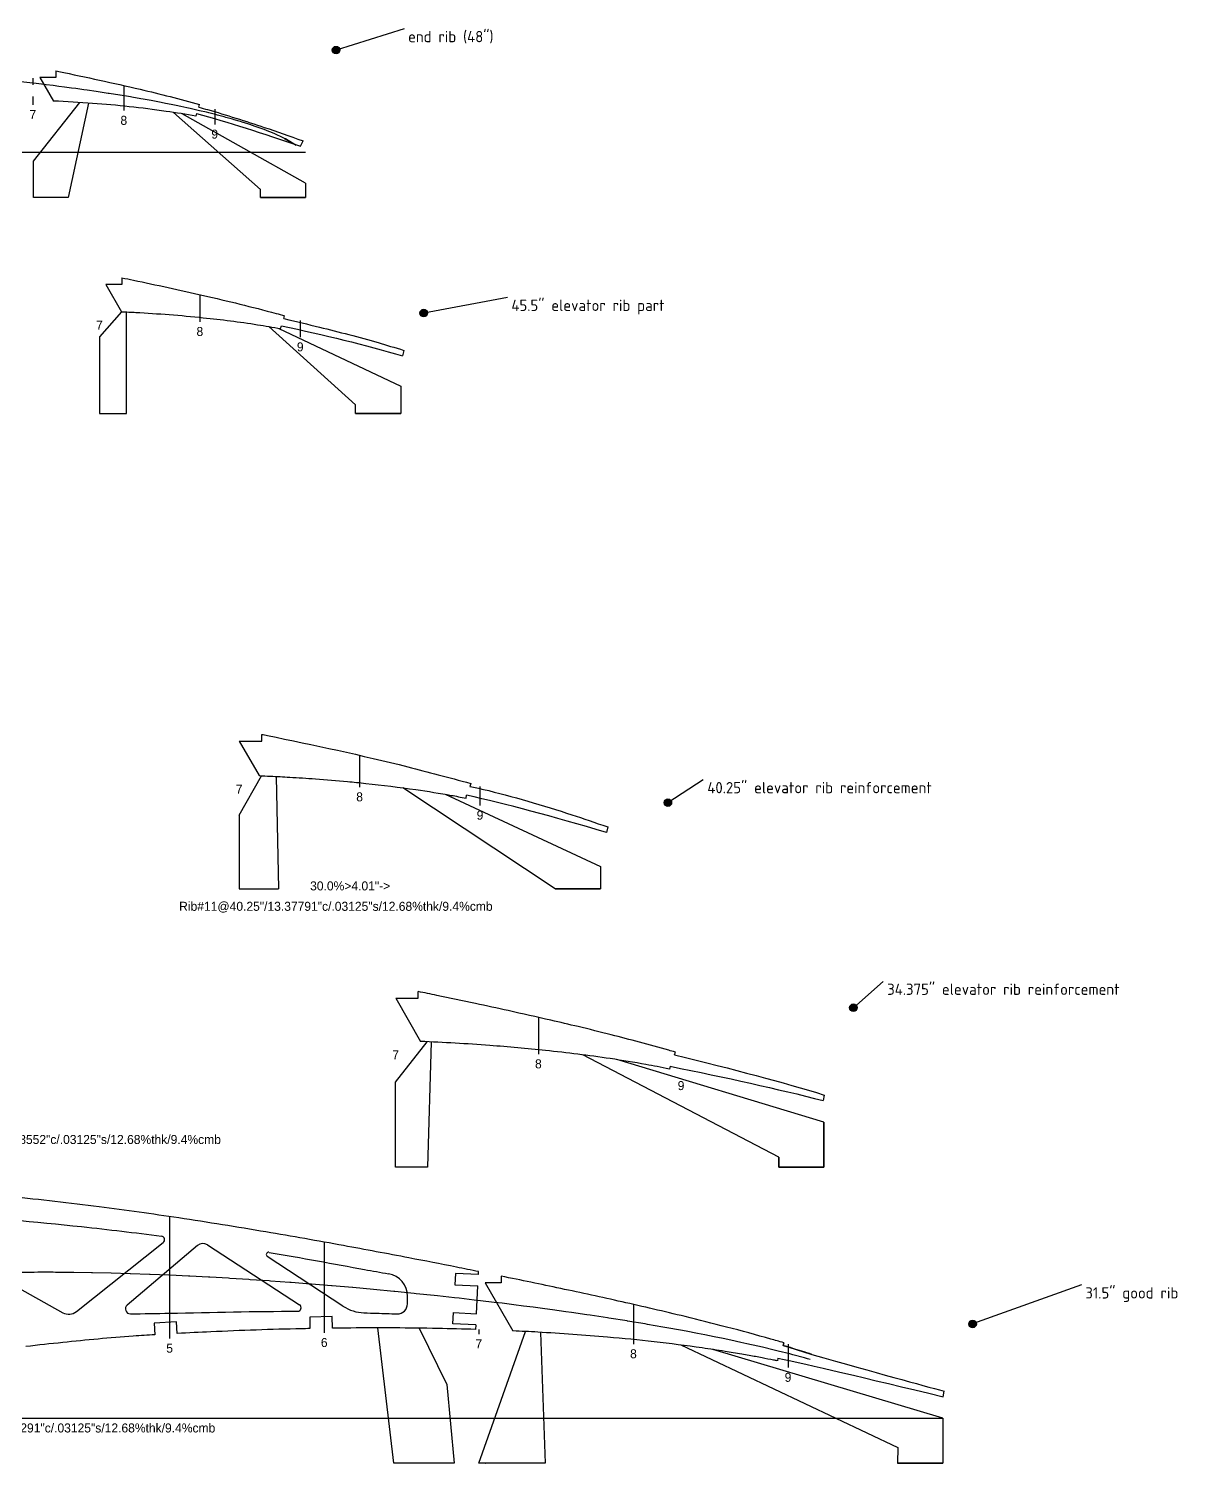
# Model space of a CAD drawing. Header units: inches. Extents: x -0.1 to 19.8, y 29.8 to 45.8.
# Drawn here: x 7.04 to 19.77, y 29.76 to 45.66 of the extents above; entities that cross this region are included whole.
import ezdxf
from ezdxf.lldxf.tags import DXFTag

# ---------------------------------------------------------------- set-up
doc = ezdxf.new("R2010")
doc.units = ezdxf.units.IN
doc.header["$MEASUREMENT"] = 0
for name, color, linetype in [('1', 7, 'Continuous'), ('CUTOUTS', 7, 'Continuous'), ('Default', 7, 'Continuous'), ('TEXT', 7, 'Continuous')]:
    doc.layers.add(name, color=color, linetype=linetype)
tags = doc.linetypes.add('DOT2', pattern=[0.125, 0, -0.125]).pattern_tags.tags
tags[6:7] = [DXFTag(74, 4), DXFTag(75, 0), DXFTag(340, '0'), DXFTag(46, 0.0), DXFTag(50, 0.0), DXFTag(44, 0.0), DXFTag(45, 0.0)]
tags[4:5] = [DXFTag(74, 4), DXFTag(75, 0), DXFTag(340, '0'), DXFTag(46, 0.0), DXFTag(50, 0.0), DXFTag(44, 0.0), DXFTag(45, 0.0)]

# ---------------------------------------------------------------- blocks, each defined once
blk = doc.blocks.new('SEANNOT_GROUP')
at = {"layer": 'Default', "linetype": 'Continuous'}
h = blk.add_hatch(color=7, dxfattribs=at)
edge = h.paths.add_edge_path()
edge.add_ellipse((0.042, 0.042), major_axis=(0.0417, 0), ratio=1, start_angle=0, end_angle=360)
at = {"layer": 'Default', "color": 7, "linetype": 'Continuous'}
blk.add_line((0.797, 0.279), (0.042, 0.042), dxfattribs=at)
blk.add_circle((0.042, 0.042), 0.0417, dxfattribs=at)
blk.add_circle((0.042, 0.042), 0.0417, dxfattribs=at)
blk.add_circle((0.042, 0.042), 0.0417, dxfattribs=at)
at = {"layer": 'Default', "insert": (0.841, 0.254), "char_height": 0.125, "width": 0.90698, "attachment_point": 1}
blk.add_mtext('{\\fSolid Edge ANSI|b0||i0||c0|p34;\\C7;\\W1.;end rib (48")}', dxfattribs=at)
blk = doc.blocks.new('SEANNOT_GROUP1')
at = {"layer": 'Default', "linetype": 'Continuous'}
h = blk.add_hatch(color=7, dxfattribs=at)
edge = h.paths.add_edge_path()
edge.add_ellipse((0.042, 0.042), major_axis=(0.0417, 0), ratio=1, start_angle=0, end_angle=360)
at = {"layer": 'Default', "color": 7, "linetype": 'Continuous'}
blk.add_line((0.97, 0.214), (0.042, 0.042), dxfattribs=at)
blk.add_circle((0.042, 0.042), 0.0417, dxfattribs=at)
blk.add_circle((0.042, 0.042), 0.0417, dxfattribs=at)
blk.add_circle((0.042, 0.042), 0.0417, dxfattribs=at)
at = {"layer": 'Default', "insert": (1.014, 0.19), "char_height": 0.125, "width": 1.6657, "attachment_point": 1}
blk.add_mtext('{\\fSolid Edge ANSI|b0||i0||c0|p34;\\C7;\\W1.;45.5" elevator rib part}', dxfattribs=at)
blk = doc.blocks.new('SEANNOT_GROUP2')
at = {"layer": 'Default', "linetype": 'Continuous'}
h = blk.add_hatch(color=7, dxfattribs=at)
edge = h.paths.add_edge_path()
edge.add_ellipse((0.042, 0.042), major_axis=(0.0417, 0), ratio=1, start_angle=0, end_angle=360)
at = {"layer": 'Default', "color": 7, "linetype": 'Continuous'}
blk.add_line((0.435, 0.296), (0.042, 0.042), dxfattribs=at)
blk.add_circle((0.042, 0.042), 0.0417, dxfattribs=at)
blk.add_circle((0.042, 0.042), 0.0417, dxfattribs=at)
blk.add_circle((0.042, 0.042), 0.0417, dxfattribs=at)
at = {"layer": 'Default', "insert": (0.479, 0.271), "char_height": 0.125, "width": 2.56686, "attachment_point": 1}
blk.add_mtext('{\\fSolid Edge ANSI|b0||i0||c0|p34;\\C7;\\W1.;40.25" elevator rib reinforcement}', dxfattribs=at)
blk = doc.blocks.new('SEANNOT_GROUP3')
at = {"layer": 'Default', "linetype": 'Continuous'}
h = blk.add_hatch(color=7, dxfattribs=at)
edge = h.paths.add_edge_path()
edge.add_ellipse((0.042, 0.042), major_axis=(0.0417, 0), ratio=1, start_angle=0, end_angle=360)
at = {"layer": 'Default', "color": 7, "linetype": 'Continuous'}
blk.add_line((0.372, 0.334), (0.042, 0.042), dxfattribs=at)
blk.add_circle((0.042, 0.042), 0.0417, dxfattribs=at)
blk.add_circle((0.042, 0.042), 0.0417, dxfattribs=at)
blk.add_circle((0.042, 0.042), 0.0417, dxfattribs=at)
at = {"layer": 'Default', "insert": (0.416, 0.309), "char_height": 0.125, "width": 2.66279, "attachment_point": 1}
blk.add_mtext('{\\fSolid Edge ANSI|b0||i0||c0|p34;\\C7;\\W1.;34.375" elevator rib reinforcement}', dxfattribs=at)
blk = doc.blocks.new('SEANNOT_GROUP4')
at = {"layer": 'Default', "linetype": 'Continuous'}
h = blk.add_hatch(color=7, dxfattribs=at)
edge = h.paths.add_edge_path()
edge.add_ellipse((0.042, 0.042), major_axis=(0.0417, 0), ratio=1, start_angle=0, end_angle=360)
at = {"layer": 'Default', "color": 7, "linetype": 'Continuous'}
blk.add_line((1.248, 0.474), (0.042, 0.042), dxfattribs=at)
blk.add_circle((0.042, 0.042), 0.0417, dxfattribs=at)
blk.add_circle((0.042, 0.042), 0.0417, dxfattribs=at)
blk.add_circle((0.042, 0.042), 0.0417, dxfattribs=at)
at = {"layer": 'Default', "insert": (1.292, 0.449), "char_height": 0.125, "width": 1.04651, "attachment_point": 1}
blk.add_mtext('{\\fSolid Edge ANSI|b0||i0||c0|p34;\\C7;\\W1.;31.5" good rib}', dxfattribs=at)
blk = doc.blocks.new('SE')
at = {"layer": 'CUTOUTS', "color": 7, "linetype": 'Continuous'}
for p, q in [((0.009, 0.128), (0, 0.098)), ((0, 0.098), (0.065, 0.079)), ((0.065, 0.079), (0.228, 0.029)), ((0.228, 0.029), (0.32, 0))]:
    blk.add_line(p, q, dxfattribs=at)
blk = doc.blocks.new('SE6')
at = {"layer": '1', "color": 7, "linetype": 'DOT2'}
blk.add_line((0, 1.3507), (0, 0), dxfattribs=at)
blk = doc.blocks.new('SE7')
at = {"layer": '1', "color": 7, "linetype": 'DOT2'}
blk.add_line((0, 1.0048), (0, 0), dxfattribs=at)
blk = doc.blocks.new('SE8')
at = {"layer": '1', "color": 7, "linetype": 'DOT2'}
blk.add_line((0, 0.05), (0, 0), dxfattribs=at)
blk = doc.blocks.new('SE9')
at = {"layer": '1', "color": 7, "linetype": 'DOT2'}
blk.add_line((0, 0.4373), (0, 0), dxfattribs=at)
blk = doc.blocks.new('SE10')
at = {"layer": '1', "color": 7, "linetype": 'DOT2'}
blk.add_line((0, 0.2592), (0, 0), dxfattribs=at)
blk = doc.blocks.new('SE12')
at = {"layer": '1', "color": 7, "linetype": 'DOT2'}
for p, q in [((6.0078, 1.5948), (5.8295, 1.5847)), ((6.0363, 1.5962), (6.0078, 1.5948)), ((6.1889, 1.6032), (6.0363, 1.5962)), ((6.2501, 1.6057), (6.1889, 1.6032)), ((6.3729, 1.6102), (6.2501, 1.6057)), ((6.4629, 1.613), (6.3729, 1.6102)), ((6.5599, 1.6157), (6.4629, 1.613)), ((6.6749, 1.6184), (6.5599, 1.6157)), ((6.7502, 1.6198), (6.6749, 1.6184)), ((6.8869, 1.6218), (6.7502, 1.6198)), ((6.9432, 1.6224), (6.8869, 1.6218)), ((7.0991, 1.6233), (6.9432, 1.6224)), ((7.1395, 1.6235), (7.0991, 1.6233)), ((7.3112, 1.6234), (7.1395, 1.6235)), ((7.3387, 1.6232), (7.3112, 1.6234)), ((7.5241, 1.6217), (7.3387, 1.6232)), ((7.541, 1.6215), (7.5241, 1.6217)), ((7.7379, 1.6185), (7.541, 1.6215)), ((7.7462, 1.6183), (7.7379, 1.6185)), ((7.9528, 1.6137), (7.7462, 1.6183)), ((7.9543, 1.6136), (7.9528, 1.6137)), ((8.1652, 1.6076), (7.9543, 1.6136)), ((8.1688, 1.6075), (8.1652, 1.6076)), ((8.3785, 1.6002), (8.1688, 1.6075)), ((8.3861, 1.5999), (8.3785, 1.6002)), ((8.5944, 1.5913), (8.3861, 1.5999)), ((8.6048, 1.5908), (8.5944, 1.5913)), ((8.8126, 1.5811), (8.6048, 1.5908)), ((4.3298, 1.4338), (4.2711, 1.4251)), ((4.4888, 1.456), (4.3298, 1.4338)), ((4.4972, 1.4572), (4.4888, 1.456)), ((4.6492, 1.4769), (4.4972, 1.4572)), ((4.7224, 1.4859), (4.6492, 1.4769)), ((4.8117, 1.4963), (4.7224, 1.4859)), ((4.9458, 1.5112), (4.8117, 1.4963)), ((4.9759, 1.5144), (4.9458, 1.5112)), ((5.1419, 1.5313), (4.9759, 1.5144)), ((5.1675, 1.5337), (5.1419, 1.5313)), ((5.3102, 1.5467), (5.1675, 1.5337)), ((5.3873, 1.5532), (5.3102, 1.5467)), ((5.4809, 1.5608), (5.3873, 1.5532)), ((5.6052, 1.5701), (5.4809, 1.5608)), ((5.6538, 1.5735), (5.6052, 1.5701)), ((5.8216, 1.5843), (5.6538, 1.5735)), ((5.8295, 1.5847), (5.8216, 1.5843)), ((8.8252, 1.5805), (8.8126, 1.5811)), ((9.0331, 1.5697), (8.8252, 1.5805)), ((9.047, 1.5689), (9.0331, 1.5697)), ((9.2557, 1.5569), (9.047, 1.5689)), ((9.2703, 1.5561), (9.2557, 1.5569)), ((9.4805, 1.5427), (9.2703, 1.5561)), ((9.4952, 1.5418), (9.4805, 1.5427)), ((9.707, 1.5274), (9.4952, 1.5418)), ((9.7214, 1.5264), (9.707, 1.5274)), ((9.9354, 1.511), (9.7214, 1.5264)), ((9.9486, 1.51), (9.9354, 1.511)), ((10.1653, 1.4932), (9.9486, 1.51)), ((10.1767, 1.4923), (10.1653, 1.4932)), ((10.3967, 1.4742), (10.1767, 1.4923)), ((10.4051, 1.4735), (10.3967, 1.4742)), ((10.6297, 1.4543), (10.4051, 1.4735)), ((10.6333, 1.454), (10.6297, 1.4543)), ((10.8608, 1.4333), (10.6333, 1.454)), ((10.8641, 1.433), (10.8608, 1.4333)), ((11.0875, 1.4117), (10.8641, 1.433)), ((3.5555, 1.3), (3.4042, 1.2689)), ((3.5926, 1.3073), (3.5555, 1.3)), ((3.708, 1.3297), (3.5926, 1.3073)), ((3.8177, 1.3501), (3.708, 1.3297)), ((3.8615, 1.3579), (3.8177, 1.3501)), ((4.0164, 1.3847), (3.8615, 1.3579)), ((4.0444, 1.3894), (4.0164, 1.3847)), ((4.1725, 1.41), (4.0444, 1.3894)), ((4.2711, 1.4251), (4.1725, 1.41)), ((11.0995, 1.4106), (11.0875, 1.4117)), ((11.313, 1.3891), (11.0995, 1.4106)), ((11.3362, 1.3868), (11.313, 1.3891)), ((11.5368, 1.3659), (11.3362, 1.3868)), ((11.5735, 1.362), (11.5368, 1.3659)), ((11.7593, 1.3416), (11.5735, 1.362)), ((11.8115, 1.3357), (11.7593, 1.3416)), ((11.98, 1.3165), (11.8115, 1.3357)), ((12.0499, 1.3083), (11.98, 1.3165)), ((12.199, 1.2905), (12.0499, 1.3083)), ((12.2881, 1.2797), (12.199, 1.2905)), ((12.4165, 1.2637), (12.2881, 1.2797)), ((2.8131, 1.1319), (2.7379, 1.1128)), ((2.9409, 1.1636), (2.8131, 1.1319)), ((2.9584, 1.1678), (2.9409, 1.1636)), ((3.1057, 1.2027), (2.9584, 1.1678)), ((3.1524, 1.2135), (3.1057, 1.2027)), ((3.2543, 1.2364), (3.1524, 1.2135)), ((3.37, 1.2617), (3.2543, 1.2364)), ((3.4042, 1.2689), (3.37, 1.2617)), ((12.5254, 1.2499), (12.4165, 1.2637)), ((12.6319, 1.236), (12.5254, 1.2499)), ((12.7615, 1.2188), (12.6319, 1.236)), ((12.8455, 1.2074), (12.7615, 1.2188)), ((12.9954, 1.1865), (12.8455, 1.2074)), ((13.0566, 1.1779), (12.9954, 1.1865)), ((13.2269, 1.1534), (13.0566, 1.1779)), ((13.2654, 1.1477), (13.2269, 1.1534)), ((13.4552, 1.1189), (13.2654, 1.1477)), ((13.4716, 1.1163), (13.4552, 1.1189)), ((13.675, 1.0841), (13.4716, 1.1163)), ((2.1925, 0.9645), (2.1248, 0.945)), ((2.2558, 0.9825), (2.1925, 0.9645)), ((2.3628, 1.0125), (2.2558, 0.9825)), ((2.3905, 1.0202), (2.3628, 1.0125)), ((2.5285, 1.0577), (2.3905, 1.0202)), ((2.5449, 1.0621), (2.5285, 1.0577)), ((2.6695, 1.0951), (2.5449, 1.0621)), ((2.7379, 1.1128), (2.6695, 1.0951)), ((13.6796, 1.0834), (13.675, 1.0841)), ((13.875, 1.051), (13.6796, 1.0834)), ((13.8999, 1.0468), (13.875, 1.051)), ((14.0717, 1.0171), (13.8999, 1.0468)), ((14.1161, 1.0092), (14.0717, 1.0171)), ((14.2649, 0.9821), (14.1161, 1.0092)), ((14.3275, 0.9704), (14.2649, 0.9821)), ((14.4544, 0.9462), (14.3275, 0.9704)), ((1.6471, 0.7984), (1.6278, 0.7921)), ((1.7523, 0.8321), (1.6471, 0.7984)), ((1.7592, 0.8343), (1.7523, 0.8321)), ((1.8763, 0.8707), (1.7592, 0.8343)), ((1.8876, 0.8742), (1.8763, 0.8707)), ((1.9984, 0.9078), (1.8876, 0.8742)), ((2.0341, 0.9184), (1.9984, 0.9078)), ((2.1248, 0.945), (2.0341, 0.9184)), ((14.535, 0.9304), (14.4544, 0.9462)), ((14.6404, 0.9092), (14.535, 0.9304)), ((14.7373, 0.8892), (14.6404, 0.9092)), ((14.8228, 0.8712), (14.7373, 0.8892)), ((14.9341, 0.8471), (14.8228, 0.8712)), ((15.0017, 0.8322), (14.9341, 0.8471)), ((15.1238, 0.8045), (15.0017, 0.8322)), ((15.1766, 0.7922), (15.1238, 0.8045)), ((1.2186, 0.6504), (1.1643, 0.6303)), ((1.2505, 0.662), (1.2186, 0.6504)), ((1.3091, 0.6832), (1.2505, 0.662)), ((1.3419, 0.6949), (1.3091, 0.6832)), ((1.4071, 0.7177), (1.3419, 0.6949)), ((1.4386, 0.7285), (1.4071, 0.7177)), ((1.5131, 0.754), (1.4386, 0.7285)), ((1.5402, 0.7631), (1.5131, 0.754)), ((1.6278, 0.7921), (1.5402, 0.7631)), ((15.305, 0.7614), (15.1766, 0.7922)), ((15.3471, 0.751), (15.305, 0.7614)), ((15.4771, 0.7184), (15.3471, 0.751)), ((15.5128, 0.7091), (15.4771, 0.7184)), ((15.6402, 0.6751), (15.5128, 0.7091)), ((15.6732, 0.6661), (15.6402, 0.6751)), ((15.7022, 0.6579), (15.6732, 0.6661)), ((0.7896, 0.4812), (0.7408, 0.4601)), ((0.8011, 0.4861), (0.7896, 0.4812)), ((0.8501, 0.5066), (0.8011, 0.4861)), ((0.8652, 0.5129), (0.8501, 0.5066)), ((0.9143, 0.5331), (0.8652, 0.5129)), ((0.9335, 0.5409), (0.9143, 0.5331)), ((0.983, 0.5607), (0.9335, 0.5409)), ((1.0058, 0.5697), (0.983, 0.5607)), ((1.056, 0.5892), (1.0058, 0.5697)), ((1.0828, 0.5995), (1.056, 0.5892)), ((1.1343, 0.619), (1.0828, 0.5995)), ((1.1643, 0.6303), (1.1343, 0.619)), ((0.4453, 0.3211), (0.4097, 0.3026)), ((0.4486, 0.3227), (0.4453, 0.3211)), ((0.4877, 0.3423), (0.4486, 0.3227)), ((0.4901, 0.3435), (0.4877, 0.3423)), ((0.5318, 0.364), (0.4901, 0.3435)), ((0.5341, 0.3651), (0.5318, 0.364)), ((0.5784, 0.3863), (0.5341, 0.3651)), ((0.581, 0.3875), (0.5784, 0.3863)), ((0.6272, 0.409), (0.581, 0.3875)), ((0.6309, 0.4108), (0.6272, 0.409)), ((0.6785, 0.4324), (0.6309, 0.4108)), ((0.6843, 0.435), (0.6785, 0.4324)), ((0.7326, 0.4565), (0.6843, 0.435)), ((0.7408, 0.4601), (0.7326, 0.4565)), ((0.1774, 0.162), (0.1621, 0.151)), ((0.1925, 0.1725), (0.1774, 0.162)), ((0.1997, 0.1774), (0.1925, 0.1725)), ((0.2241, 0.1935), (0.1997, 0.1774)), ((0.2243, 0.1936), (0.2241, 0.1935)), ((0.25, 0.2101), (0.2243, 0.1936)), ((0.2576, 0.2149), (0.25, 0.2101)), ((0.2779, 0.2275), (0.2576, 0.2149)), ((0.2921, 0.2362), (0.2779, 0.2275)), ((0.3076, 0.2455), (0.2921, 0.2362)), ((0.328, 0.2575), (0.3076, 0.2455)), ((0.3393, 0.264), (0.328, 0.2575)), ((0.3654, 0.2784), (0.3393, 0.264)), ((0.3735, 0.2829), (0.3654, 0.2784)), ((0.4044, 0.2997), (0.3735, 0.2829)), ((0.4097, 0.3026), (0.4044, 0.2997)), ((16.8786, 0.2125), (16.8784, 0.2126)), ((0.0036, 0), (0, 0.0084)), ((0.0046, 0.0023), (0.0036, 0)), ((0.0064, 0.0064), (0.0046, 0.0023)), ((0.0096, 0.014), (0.0064, 0.0064)), ((0.0106, 0.0159), (0.0096, 0.014)), ((0.0141, 0.0212), (0.0106, 0.0159)), ((0.0194, 0.0272), (0.0141, 0.0212)), ((0.0201, 0.028), (0.0194, 0.0272)), ((0.0266, 0.0361), (0.0201, 0.028)), ((0.0311, 0.0412), (0.0266, 0.0361)), ((0.0342, 0.0446), (0.0311, 0.0412)), ((0.0429, 0.0537), (0.0342, 0.0446)), ((0.046, 0.0567), (0.0429, 0.0537)), ((0.0529, 0.0632), (0.046, 0.0567)), ((0.0635, 0.0732), (0.0529, 0.0632)), ((0.0637, 0.0733), (0.0635, 0.0732)), ((0.0759, 0.0841), (0.0637, 0.0733)), ((0.0841, 0.0912), (0.0759, 0.0841)), ((0.0891, 0.0954), (0.0841, 0.0912)), ((0.1037, 0.1073), (0.0891, 0.0954)), ((0.1077, 0.1105), (0.1037, 0.1073)), ((0.1199, 0.12), (0.1077, 0.1105)), ((0.1339, 0.1306), (0.1199, 0.12)), ((0.1376, 0.1332), (0.1339, 0.1306)), ((0.1568, 0.1472), (0.1376, 0.1332)), ((0.1621, 0.151), (0.1568, 0.1472))]:
    blk.add_line(p, q, dxfattribs=at)
blk = doc.blocks.new('SE14')
at = {"layer": '1', "color": 7, "linetype": 'DOT2'}
blk.add_line((0, 0.4074), (0, 0), dxfattribs=at)
blk = doc.blocks.new('SE16')
at = {"layer": '1', "color": 7, "linetype": 'DOT2'}
blk.add_line((0, 0.3513), (0, 0), dxfattribs=at)
blk = doc.blocks.new('SE17')
at = {"layer": '1', "color": 7, "linetype": 'DOT2'}
blk.add_line((0, 0.2123), (0, 0), dxfattribs=at)
blk = doc.blocks.new('SE18')
at = {"layer": '1', "color": 7, "linetype": 'DOT2'}
blk.add_line((0, 0.301), (0, 0), dxfattribs=at)
blk = doc.blocks.new('SE19')
at = {"layer": '1', "color": 7, "linetype": 'DOT2'}
blk.add_line((0, 0.185), (0, 0), dxfattribs=at)
blk = doc.blocks.new('SE26')
at = {"layer": '1', "color": 7, "linetype": 'DOT2'}
for p, q in [((0, 0.2944), (0, 0.2206)), ((0, 0.0906), (0, 0))]:
    blk.add_line(p, q, dxfattribs=at)
blk = doc.blocks.new('SE27')
at = {"layer": '1', "color": 7, "linetype": 'DOT2'}
blk.add_line((0, 0.2771), (0, 0), dxfattribs=at)
blk = doc.blocks.new('SE28')
at = {"layer": '1', "color": 7, "linetype": 'DOT2'}
blk.add_line((0, 0.172), (0, 0), dxfattribs=at)
blk = doc.blocks.new('SE30')
at = {"layer": '1', "color": 7, "linetype": 'DOT2'}
for p, q in [((4.0544, 0.9548), (3.9739, 0.9536)), ((4.0876, 0.9551), (4.0544, 0.9548)), ((4.1794, 0.9557), (4.0876, 0.9551)), ((4.2031, 0.9558), (4.1794, 0.9557)), ((4.3042, 0.9557), (4.2031, 0.9558)), ((4.3204, 0.9556), (4.3042, 0.9557)), ((4.4296, 0.9547), (4.3204, 0.9556)), ((4.4395, 0.9546), (4.4296, 0.9547)), ((4.5555, 0.9528), (4.4395, 0.9546)), ((2.2733, 0.7995), (2.2476, 0.7948)), ((2.3645, 0.8152), (2.2733, 0.7995)), ((2.381, 0.818), (2.3645, 0.8152)), ((2.4564, 0.8301), (2.381, 0.818)), ((2.5145, 0.839), (2.4564, 0.8301)), ((2.549, 0.8441), (2.5145, 0.839)), ((2.6427, 0.8572), (2.549, 0.8441)), ((2.6476, 0.8579), (2.6427, 0.8572)), ((2.7371, 0.8695), (2.6476, 0.8579)), ((2.7801, 0.8748), (2.7371, 0.8695)), ((2.8327, 0.8809), (2.7801, 0.8748)), ((2.9117, 0.8897), (2.8327, 0.8809)), ((2.9294, 0.8916), (2.9117, 0.8897)), ((3.0271, 0.9015), (2.9294, 0.8916)), ((3.0422, 0.9029), (3.0271, 0.9015)), ((3.1262, 0.9106), (3.0422, 0.9029)), ((3.1716, 0.9144), (3.1262, 0.9106)), ((3.2267, 0.9189), (3.1716, 0.9144)), ((3.2999, 0.9243), (3.2267, 0.9189)), ((3.3285, 0.9264), (3.2999, 0.9243)), ((3.4273, 0.9327), (3.3285, 0.9264)), ((3.4319, 0.933), (3.4273, 0.9327)), ((3.5369, 0.9389), (3.4319, 0.933)), ((3.5537, 0.9397), (3.5369, 0.9389)), ((3.6435, 0.9438), (3.5537, 0.9397)), ((3.6795, 0.9453), (3.6435, 0.9438)), ((3.7518, 0.9479), (3.6795, 0.9453)), ((3.8048, 0.9496), (3.7518, 0.9479)), ((3.8619, 0.9512), (3.8048, 0.9496)), ((3.9297, 0.9528), (3.8619, 0.9512)), ((3.9739, 0.9536), (3.9297, 0.9528)), ((4.5603, 0.9527), (4.5555, 0.9528)), ((4.6819, 0.95), (4.5603, 0.9527)), ((4.6829, 0.95), (4.6819, 0.95)), ((4.807, 0.9464), (4.6829, 0.95)), ((4.8091, 0.9464), (4.807, 0.9464)), ((4.9326, 0.9421), (4.8091, 0.9464)), ((4.937, 0.9419), (4.9326, 0.9421)), ((5.0597, 0.9368), (4.937, 0.9419)), ((5.0658, 0.9365), (5.0597, 0.9368)), ((5.1881, 0.9308), (5.0658, 0.9365)), ((5.1955, 0.9305), (5.1881, 0.9308)), ((5.318, 0.9241), (5.1955, 0.9305)), ((5.3262, 0.9237), (5.318, 0.9241)), ((5.449, 0.9166), (5.3262, 0.9237)), ((5.4576, 0.9161), (5.449, 0.9166)), ((5.5813, 0.9082), (5.4576, 0.9161)), ((5.59, 0.9077), (5.5813, 0.9082)), ((5.7147, 0.8992), (5.59, 0.9077)), ((5.7232, 0.8986), (5.7147, 0.8992)), ((5.8491, 0.8895), (5.7232, 0.8986)), ((5.8569, 0.889), (5.8491, 0.8895)), ((5.9845, 0.8791), (5.8569, 0.889)), ((5.9912, 0.8785), (5.9845, 0.8791)), ((6.1207, 0.8679), (5.9912, 0.8785)), ((6.1256, 0.8675), (6.1207, 0.8679)), ((6.2579, 0.8562), (6.1256, 0.8675)), ((6.26, 0.856), (6.2579, 0.8562)), ((6.394, 0.8438), (6.26, 0.856)), ((6.3959, 0.8436), (6.394, 0.8438)), ((6.5274, 0.8311), (6.3959, 0.8436)), ((6.5345, 0.8304), (6.5274, 0.8311)), ((6.6602, 0.8178), (6.5345, 0.8304)), ((6.6738, 0.8164), (6.6602, 0.8178)), ((6.7919, 0.8042), (6.6738, 0.8164)), ((6.8135, 0.8018), (6.7919, 0.8042)), ((6.9229, 0.7898), (6.8135, 0.8018)), ((1.5716, 0.6447), (1.4982, 0.6253)), ((1.6118, 0.6551), (1.5716, 0.6447)), ((1.6561, 0.6664), (1.6118, 0.6551)), ((1.7313, 0.685), (1.6561, 0.6664)), ((1.7416, 0.6875), (1.7313, 0.685)), ((1.8284, 0.7081), (1.7416, 0.6875)), ((1.8559, 0.7144), (1.8284, 0.7081)), ((1.9158, 0.7279), (1.8559, 0.7144)), ((1.984, 0.7428), (1.9158, 0.7279)), ((2.0041, 0.747), (1.984, 0.7428)), ((2.0932, 0.7653), (2.0041, 0.747)), ((2.115, 0.7697), (2.0932, 0.7653)), ((2.183, 0.7828), (2.115, 0.7697)), ((2.2476, 0.7948), (2.183, 0.7828)), ((6.9537, 0.7864), (6.9229, 0.7898)), ((7.0528, 0.775), (6.9537, 0.7864)), ((7.094, 0.7702), (7.0528, 0.775)), ((7.1817, 0.7598), (7.094, 0.7702)), ((7.2342, 0.7534), (7.1817, 0.7598)), ((7.3098, 0.744), (7.2342, 0.7534)), ((7.3739, 0.7358), (7.3098, 0.744)), ((7.4366, 0.7277), (7.3739, 0.7358)), ((7.5129, 0.7175), (7.4366, 0.7277)), ((7.5624, 0.7108), (7.5129, 0.7175)), ((7.6506, 0.6985), (7.5624, 0.7108)), ((7.6866, 0.6935), (7.6506, 0.6985)), ((7.7869, 0.679), (7.6866, 0.6935)), ((7.8096, 0.6757), (7.7869, 0.679)), ((7.9213, 0.6587), (7.8096, 0.6757)), ((7.931, 0.6572), (7.9213, 0.6587)), ((8.0507, 0.6383), (7.931, 0.6572)), ((8.0534, 0.6378), (8.0507, 0.6383)), ((8.1685, 0.6188), (8.0534, 0.6378)), ((1.0316, 0.4899), (0.9697, 0.47)), ((1.0357, 0.4912), (1.0316, 0.4899)), ((1.1046, 0.5126), (1.0357, 0.4912)), ((1.1113, 0.5147), (1.1046, 0.5126)), ((1.1765, 0.5344), (1.1113, 0.5147)), ((1.1975, 0.5407), (1.1765, 0.5344)), ((1.2509, 0.5563), (1.1975, 0.5407)), ((1.2907, 0.5678), (1.2509, 0.5563)), ((1.328, 0.5784), (1.2907, 0.5678)), ((1.391, 0.5961), (1.328, 0.5784)), ((1.4073, 0.6006), (1.391, 0.5961)), ((1.4886, 0.6227), (1.4073, 0.6006)), ((1.4982, 0.6253), (1.4886, 0.6227)), ((8.1831, 0.6163), (8.1685, 0.6188)), ((8.2842, 0.5988), (8.1831, 0.6163)), ((8.3104, 0.5941), (8.2842, 0.5988)), ((8.398, 0.5782), (8.3104, 0.5941)), ((8.4349, 0.5713), (8.398, 0.5782)), ((8.5096, 0.5571), (8.4349, 0.5713)), ((8.557, 0.5478), (8.5096, 0.5571)), ((8.6191, 0.5352), (8.557, 0.5478)), ((8.6761, 0.5235), (8.6191, 0.5352)), ((8.7264, 0.5129), (8.6761, 0.5235)), ((8.792, 0.4987), (8.7264, 0.5129)), ((8.8318, 0.4899), (8.792, 0.4987)), ((8.9037, 0.4736), (8.8318, 0.4899)), ((0.5496, 0.3184), (0.5383, 0.3138)), ((0.5787, 0.3301), (0.5496, 0.3184)), ((0.5921, 0.3354), (0.5787, 0.3301)), ((0.6217, 0.3469), (0.5921, 0.3354)), ((0.6374, 0.3529), (0.6217, 0.3469)), ((0.6678, 0.3644), (0.6374, 0.3529)), ((0.6855, 0.3711), (0.6678, 0.3644)), ((0.7174, 0.3829), (0.6855, 0.3711)), ((0.7362, 0.3898), (0.7174, 0.3829)), ((0.7707, 0.4022), (0.7362, 0.3898)), ((0.79, 0.4091), (0.7707, 0.4022)), ((0.8284, 0.4225), (0.79, 0.4091)), ((0.8469, 0.4289), (0.8284, 0.4225)), ((0.8908, 0.4439), (0.8469, 0.4289)), ((0.9068, 0.4492), (0.8908, 0.4439)), ((0.9583, 0.4663), (0.9068, 0.4492)), ((0.9697, 0.47), (0.9583, 0.4663)), ((8.9347, 0.4664), (8.9037, 0.4736)), ((9.0103, 0.4482), (8.9347, 0.4664)), ((9.0351, 0.4422), (9.0103, 0.4482)), ((9.1116, 0.4229), (9.0351, 0.4422)), ((9.1327, 0.4175), (9.1116, 0.4229)), ((9.2077, 0.3975), (9.1327, 0.4175)), ((9.2271, 0.3921), (9.2077, 0.3975)), ((9.2991, 0.3719), (9.2271, 0.3921)), ((9.3182, 0.3663), (9.2991, 0.3719)), ((9.3867, 0.3458), (9.3182, 0.3663)), ((9.4059, 0.3399), (9.3867, 0.3458)), ((9.4711, 0.3192), (9.4059, 0.3399)), ((9.4903, 0.3129), (9.4711, 0.3192)), ((0.2151, 0.1639), (0.1998, 0.1554)), ((0.2199, 0.1665), (0.2151, 0.1639)), ((0.2381, 0.1765), (0.2199, 0.1665)), ((0.2412, 0.1781), (0.2381, 0.1765)), ((0.2622, 0.189), (0.2412, 0.1781)), ((0.2641, 0.19), (0.2622, 0.189)), ((0.2871, 0.2016), (0.2641, 0.19)), ((0.2885, 0.2023), (0.2871, 0.2016)), ((0.3131, 0.2143), (0.2885, 0.2023)), ((0.3144, 0.215), (0.3131, 0.2143)), ((0.3405, 0.2274), (0.3144, 0.215)), ((0.342, 0.2282), (0.3405, 0.2274)), ((0.3692, 0.2408), (0.342, 0.2282)), ((0.3714, 0.2418), (0.3692, 0.2408)), ((0.3994, 0.2545), (0.3714, 0.2418)), ((0.4029, 0.2561), (0.3994, 0.2545)), ((0.4313, 0.2687), (0.4029, 0.2561)), ((0.4361, 0.2709), (0.4313, 0.2687)), ((0.4649, 0.2833), (0.4361, 0.2709)), ((0.4716, 0.2862), (0.4649, 0.2833)), ((0.5004, 0.2983), (0.4716, 0.2862)), ((0.5093, 0.302), (0.5004, 0.2983)), ((0.5383, 0.3138), (0.5093, 0.302)), ((9.5523, 0.2918), (9.4903, 0.3129)), ((9.5715, 0.2851), (9.5523, 0.2918)), ((9.6296, 0.2641), (9.5715, 0.2851)), ((9.6497, 0.2565), (9.6296, 0.2641)), ((9.7021, 0.2362), (9.6497, 0.2565)), ((9.7251, 0.2269), (9.7021, 0.2362)), ((9.769, 0.2086), (9.7251, 0.2269)), ((9.7979, 0.1958), (9.769, 0.2086)), ((9.8299, 0.1811), (9.7979, 0.1958)), ((9.8684, 0.1623), (9.8299, 0.1811)), ((9.8856, 0.1534), (9.8684, 0.1623)), ((9.8724, 0.1591), (10.0031, 0.0833)), ((0.0021, 0), (0, 0.005)), ((0.0027, 0.0013), (0.0021, 0)), ((0.0037, 0.0038), (0.0027, 0.0013)), ((0.0057, 0.0083), (0.0037, 0.0038)), ((0.0063, 0.0094), (0.0057, 0.0083)), ((0.0083, 0.0125), (0.0063, 0.0094)), ((0.0114, 0.016), (0.0083, 0.0125)), ((0.0118, 0.0165), (0.0114, 0.016)), ((0.0157, 0.0212), (0.0118, 0.0165)), ((0.0183, 0.0243), (0.0157, 0.0212)), ((0.0201, 0.0263), (0.0183, 0.0243)), ((0.0253, 0.0316), (0.0201, 0.0263)), ((0.0271, 0.0334), (0.0253, 0.0316)), ((0.0311, 0.0372), (0.0271, 0.0334)), ((0.0374, 0.0431), (0.0311, 0.0372)), ((0.0375, 0.0432), (0.0374, 0.0431)), ((0.0447, 0.0495), (0.0375, 0.0432)), ((0.0495, 0.0537), (0.0447, 0.0495)), ((0.0525, 0.0562), (0.0495, 0.0537)), ((0.0611, 0.0632), (0.0525, 0.0562)), ((0.0634, 0.0651), (0.0611, 0.0632)), ((0.0706, 0.0707), (0.0634, 0.0651)), ((0.0789, 0.0769), (0.0706, 0.0707)), ((0.081, 0.0784), (0.0789, 0.0769)), ((0.0923, 0.0866), (0.081, 0.0784)), ((0.0954, 0.0889), (0.0923, 0.0866)), ((0.1044, 0.0954), (0.0954, 0.0889)), ((0.1133, 0.1016), (0.1044, 0.0954)), ((0.1176, 0.1044), (0.1133, 0.1016)), ((0.1319, 0.1139), (0.1176, 0.1044)), ((0.132, 0.114), (0.1319, 0.1139)), ((0.1472, 0.1237), (0.132, 0.114)), ((0.1517, 0.1265), (0.1472, 0.1237)), ((0.1636, 0.1339), (0.1517, 0.1265)), ((0.172, 0.1391), (0.1636, 0.1339)), ((0.1811, 0.1445), (0.172, 0.1391)), ((0.1931, 0.1516), (0.1811, 0.1445)), ((0.1998, 0.1554), (0.1931, 0.1516)), ((9.9366, 0.1251), (9.8856, 0.1534)), ((9.9367, 0.1251), (9.9366, 0.1251)), ((9.9842, 0.0958), (9.9367, 0.1251)), ((10.0031, 0.0833), (9.9842, 0.0958))]:
    blk.add_line(p, q, dxfattribs=at)

msp = doc.modelspace()

# ---------------------------------------------------------------- linework, layer by layer
at = {"color": 7, "linetype": 'Continuous'}
for p, q in [((9.61, 43.792), (10.11, 43.792)), ((10.664, 41.397), (11.164, 41.397)), ((12.878, 36.126), (13.378, 36.126)), ((15.855, 33.54), (15.855, 33.04)), ((15.355, 33.153), (15.355, 33.04)), ((15.355, 33.04), (15.855, 33.04)), ((17.173, 30.26), (17.173, 29.76)), ((16.673, 29.76), (17.173, 29.76))]:
    msp.add_line(p, q, dxfattribs=at)
at = {"layer": '1', "color": 7, "linetype": 'DOT2'}
for p, q in [((0, 44.292), (10.11, 44.292)), ((0, 30.26), (17.173, 30.26))]:
    msp.add_line(p, q, dxfattribs=at)
at = {"layer": 'CUTOUTS', "color": 7, "linetype": 'Continuous'}
for p, q in [((11.772, 31.863), (11.765, 31.738)), ((12.026, 31.85), (11.772, 31.863)), ((11.765, 31.738), (12.019, 31.725)), ((11.742, 31.305), (11.749, 31.43)), ((11.749, 31.43), (12.003, 31.417)), ((11.996, 31.292), (11.742, 31.305))]:
    msp.add_line(p, q, dxfattribs=at)
at = {"layer": 'Default', "color": 7, "linetype": 'Continuous'}
for p, q in [((7.342, 45.195), (7.342, 45.121)), ((7.342, 45.121), (7.164, 45.121)), ((7.164, 45.121), (7.315, 44.86)), ((7.092, 44.193), (7.608, 44.844)), ((7.703, 44.837), (7.476, 43.792)), ((9.61, 43.88), (8.644, 44.734)), ((10.11, 43.951), (8.741, 44.719)), ((8.902, 44.722), (8.891, 44.692)), ((8.925, 44.793), (8.933, 44.823)), ((10.054, 44.361), (10.081, 44.418)), ((10.054, 44.361), (10.053, 44.359)), ((7.092, 43.792), (7.092, 44.193)), ((7.092, 43.792), (7.092, 44.193)), ((10.11, 43.951), (10.11, 43.792)), ((7.476, 43.792), (7.092, 43.792)), ((9.61, 43.792), (9.61, 43.88)), ((10.11, 43.792), (9.61, 43.792)), ((8.074, 42.826), (7.896, 42.826)), ((7.896, 42.826), (8.07, 42.525)), ((8.074, 42.901), (8.074, 42.826)), ((8.07, 42.525), (7.824, 42.247)), ((8.126, 41.397), (8.123, 42.522)), ((9.869, 42.449), (9.876, 42.48)), ((10.664, 41.494), (9.702, 42.36)), ((9.814, 42.34), (11.167, 41.701)), ((9.833, 42.337), (9.843, 42.367)), ((7.824, 42.247), (7.824, 41.397)), ((11.199, 42.096), (11.185, 42.035)), ((11.167, 41.701), (11.164, 41.397)), ((7.824, 41.397), (8.126, 41.397)), ((10.664, 41.397), (10.664, 41.494)), ((11.164, 41.397), (10.664, 41.397)), ((9.374, 37.764), (9.624, 37.764)), ((9.374, 37.764), (9.595, 37.382)), ((9.624, 37.764), (9.624, 37.839)), ((9.374, 36.944), (9.622, 37.38)), ((9.782, 37.373), (9.81, 36.126)), ((12.878, 36.126), (11.186, 37.248)), ((11.94, 37.295), (11.931, 37.263)), ((11.656, 37.177), (13.378, 36.376)), ((11.889, 37.132), (11.895, 37.164)), ((9.374, 36.944), (9.374, 36.126)), ((13.459, 36.813), (13.444, 36.752)), ((13.378, 36.376), (13.378, 36.126)), ((9.374, 36.126), (9.81, 36.126)), ((13.378, 36.126), (12.878, 36.126)), ((11.109, 34.914), (11.359, 34.914)), ((11.109, 34.914), (11.385, 34.435)), ((11.359, 34.914), (11.359, 34.988)), ((11.108, 33.983), (11.458, 34.432)), ((11.501, 34.43), (11.462, 33.04)), ((15.355, 33.153), (13.182, 34.287)), ((15.855, 33.54), (13.559, 34.233)), ((14.201, 34.286), (14.209, 34.316)), ((14.15, 34.16), (14.144, 34.129)), ((11.108, 33.04), (11.108, 33.983)), ((15.86, 33.841), (15.846, 33.78)), ((15.855, 33.04), (15.855, 33.54)), ((15.355, 33.04), (15.355, 33.153)), ((11.462, 33.04), (11.108, 33.04)), ((15.855, 33.04), (15.355, 33.04)), ((5.634, 32.419), (7.419, 31.428)), ((7.569, 31.44), (8.531, 32.206)), ((8.912, 32.174), (8.131, 31.512)), ((9.021, 32.18), (10.042, 31.514)), ((10.524, 31.5), (9.685, 32.051)), ((11.772, 31.863), (11.765, 31.738)), ((12.026, 31.85), (11.772, 31.863)), ((12.026, 31.85), (12.028, 31.884)), ((12.278, 31.833), (12.278, 31.759)), ((11.765, 31.738), (12.019, 31.725)), ((12.003, 31.417), (12.019, 31.725)), ((12.278, 31.759), (12.101, 31.759)), ((12.101, 31.759), (12.408, 31.226)), ((11.239, 31.527), (11.239, 31.609)), ((10.405, 31.386), (10.155, 31.379)), ((10.155, 31.379), (10.158, 31.252)), ((10.408, 31.256), (10.405, 31.386)), ((11.742, 31.305), (11.749, 31.43)), ((11.749, 31.43), (12.003, 31.417)), ((8.68, 31.328), (8.43, 31.313)), ((8.43, 31.313), (8.438, 31.184)), ((8.687, 31.198), (8.68, 31.328)), ((11.087, 29.758), (10.909, 31.259)), ((11.368, 31.256), (11.675, 30.63)), ((11.996, 31.292), (11.742, 31.305)), ((11.996, 31.292), (11.994, 31.242)), ((12.03, 29.76), (12.549, 31.219)), ((12.714, 31.21), (12.765, 29.76)), ((14.268, 31.07), (16.677, 29.932)), ((17.173, 30.26), (14.626, 31.02)), ((15.403, 31.064), (15.412, 31.094)), ((15.346, 30.924), (15.34, 30.894)), ((11.675, 30.63), (11.757, 29.758)), ((17.178, 30.495), (17.189, 30.557)), ((17.189, 30.557), (17.189, 30.559)), ((17.173, 30.26), (17.173, 29.76)), ((16.677, 29.932), (16.673, 29.76)), ((11.757, 29.758), (11.087, 29.758)), ((12.765, 29.76), (12.03, 29.76)), ((12.102, 29.76), (12.103, 29.758)), ((17.173, 29.76), (16.673, 29.76))]:
    msp.add_line(p, q, dxfattribs=at)
for centre, radius, start, end in [((8.506, 32.237), 0.0402, 308.5364, 82.577), ((8.971, 32.104), 0.0913, 56.8905, 130.2749), ((9.699, 32.072), 0.0255, 80.2686, 236.7004), ((10.985, 31.609), 0.255, 0, 79.8426), ((8.167, 31.47), 0.0552, 130.2749, 271.0439), ((10.021, 31.482), 0.039, 269.5538, 56.8905), ((10.771, 31.876), 0.45, 236.7004, 268.262), ((11.127, 31.527), 0.112, 268.2624, 0), ((7.485, 31.546), 0.135, 240.9655, 308.5364)]:
    msp.add_arc(centre, radius, start, end, dxfattribs=at)
for points, knots in [([(7.342, 45.195), (7.353, 45.193), (7.667, 45.127), (8.191, 45.015), (8.722, 44.882), (8.933, 44.823)], [0, 0, 0, 0, 0.019698, 0.585329, 1, 1, 1, 1]), ([(8.891, 44.692), (8.785, 44.712), (8.399, 44.775), (7.877, 44.829), (7.46, 44.853), (7.315, 44.86)], [0, 0, 0, 0, 0.2082, 0.726012, 1, 1, 1, 1]), ([(8.925, 44.793), (8.961, 44.783), (9.191, 44.718), (9.602, 44.589), (9.924, 44.474), (10.081, 44.418)], [0, 0, 0, 0, 0.083695, 0.625742, 1, 1, 1, 1]), ([(8.074, 42.901), (8.117, 42.892), (8.406, 42.833), (8.856, 42.735), (9.382, 42.611), (9.679, 42.534), (9.845, 42.489), (9.876, 42.48)], [0, 0, 0, 0, 0.073011, 0.500297, 0.725059, 0.948579, 1, 1, 1, 1]), ([(8.07, 42.525), (8.123, 42.523), (8.413, 42.508), (8.933, 42.469), (9.459, 42.402), (9.748, 42.353), (9.833, 42.337)], [0, 0, 0, 0, 0.092228, 0.513825, 0.855628, 1, 1, 1, 1]), ([(9.869, 42.449), (10.014, 42.415), (10.338, 42.337), (10.807, 42.216), (11.095, 42.128), (11.199, 42.096)], [0, 0, 0, 0, 0.296032, 0.783553, 1, 1, 1, 1]), ([(9.624, 37.839), (9.645, 37.835), (10.164, 37.73), (10.993, 37.552), (11.685, 37.364), (11.94, 37.295)], [0, 0, 0, 0, 0.028616, 0.696755, 1, 1, 1, 1]), ([(9.595, 37.382), (9.636, 37.38), (9.75, 37.375), (9.956, 37.364), (10.242, 37.345), (10.523, 37.322), (10.895, 37.285), (11.276, 37.238), (11.656, 37.177), (11.829, 37.144), (11.889, 37.132)], [0, 0, 0, 0, 0.052925, 0.146272, 0.269803, 0.424399, 0.512716, 0.755414, 0.927794, 1, 1, 1, 1]), ([(11.931, 37.263), (11.986, 37.251), (12.345, 37.171), (12.891, 37.008), (13.314, 36.863), (13.459, 36.813)], [0, 0, 0, 0, 0.09641, 0.735973, 1, 1, 1, 1]), ([(14.209, 34.316), (14.182, 34.324), (14.058, 34.36), (13.813, 34.427), (13.481, 34.514), (13.153, 34.594), (12.773, 34.684), (12.393, 34.769), (11.971, 34.86), (11.638, 34.931), (11.427, 34.974), (11.359, 34.988)], [0, 0, 0, 0, 0.026205, 0.14146, 0.251474, 0.380761, 0.486326, 0.651678, 0.779199, 0.928328, 1, 1, 1, 1]), ([(14.144, 34.129), (14.048, 34.148), (13.844, 34.188), (13.377, 34.264), (12.805, 34.335), (12.102, 34.397), (11.64, 34.424), (11.385, 34.435)], [0, 0, 0, 0, 0.096192, 0.240421, 0.500281, 0.723825, 1, 1, 1, 1]), ([(12.028, 31.884), (11.946, 31.9), (11.689, 31.952), (11.189, 32.049), (10.486, 32.181), (9.636, 32.331), (8.732, 32.477), (7.795, 32.609), (7.119, 32.688), (6.76, 32.719), (6.716, 32.722)], [0, 0, 0, 0, 0.04666, 0.146402, 0.283355, 0.445588, 0.62736, 0.792823, 0.974966, 1, 1, 1, 1]), ([(5.653, 32.494), (5.802, 32.497), (6.432, 32.501), (7.416, 32.409), (8.218, 32.315), (8.511, 32.277)], [0, 0, 0, 0, 0.156272, 0.691176, 1, 1, 1, 1]), ([(9.704, 32.097), (10.064, 32.036), (10.516, 31.951), (10.937, 31.876), (11.029, 31.859)], [0, 0, 0, 0, 0.796359, 1, 1, 1, 1]), ([(15.411, 31.094), (15.358, 31.11), (15.16, 31.167), (14.785, 31.268), (14.239, 31.405), (13.625, 31.548), (12.945, 31.695), (12.498, 31.788), (12.278, 31.833)], [0, 0, 0, 0, 0.04678, 0.204442, 0.351602, 0.574641, 0.790655, 1, 1, 1, 1]), ([(8.168, 31.415), (8.313, 31.417), (8.929, 31.426), (9.542, 31.446), (10.021, 31.443)], [0, 0, 0, 0, 0.234984, 1, 1, 1, 1]), ([(10.757, 31.426), (10.805, 31.425), (10.927, 31.421), (11.045, 31.417), (11.123, 31.415)], [0, 0, 0, 0, 0.386141, 1, 1, 1, 1]), ([(8.438, 31.184), (8.358, 31.179), (8.018, 31.156), (7.546, 31.112), (7.145, 31.068), (7.009, 31.053)], [0, 0, 0, 0, 0.166603, 0.715836, 1, 1, 1, 1]), ([(10.158, 31.252), (10.126, 31.251), (9.76, 31.244), (9.27, 31.226), (8.811, 31.204), (8.687, 31.198)], [0, 0, 0, 0, 0.065018, 0.747119, 1, 1, 1, 1]), ([(11.994, 31.242), (11.854, 31.247), (11.393, 31.258), (10.865, 31.261), (10.476, 31.257), (10.408, 31.256)], [0, 0, 0, 0, 0.263948, 0.872693, 1, 1, 1, 1]), ([(15.339, 30.894), (15.324, 30.897), (15.271, 30.907), (15.164, 30.929), (15.048, 30.95), (14.91, 30.974), (14.737, 31.003), (14.414, 31.052), (13.98, 31.107), (13.373, 31.167), (12.85, 31.204), (12.5, 31.222), (12.408, 31.226)], [0, 0, 0, 0, 0.014396, 0.05818, 0.107707, 0.136173, 0.199578, 0.286019, 0.468268, 0.644028, 0.906106, 1, 1, 1, 1]), ([(15.723, 30.966), (15.685, 30.979), (15.579, 31.012), (15.479, 31.042), (15.403, 31.064)], [0, 0, 0, 0, 0.359487, 1, 1, 1, 1])]:
    msp.add_open_spline(points, degree=3, knots=knots, dxfattribs=at)
for points in [[(8.902, 44.722), (9.248, 44.627), (9.631, 44.506), (10.053, 44.359)], [(9.843, 42.367), (10.318, 42.269), (10.765, 42.159), (11.185, 42.035)], [(13.444, 36.752), (12.846, 36.93), (12.33, 37.067), (11.895, 37.164)], [(14.201, 34.286), (14.852, 34.129), (15.405, 33.981), (15.86, 33.841)], [(14.15, 34.16), (14.774, 34.036), (15.339, 33.909), (15.846, 33.78)], [(15.346, 30.924), (15.694, 30.851), (16.305, 30.708), (17.178, 30.495)], [(15.723, 30.966), (16.445, 30.761), (16.933, 30.625), (17.189, 30.559)]]:
    msp.add_open_spline(points, degree=3, dxfattribs=at)

# ---------------------------------------------------------------- block references
at = {"layer": '1', "color": 7}
for name, p in [('SE30', (0, 44.287)), ('SE26', (7.086, 44.819)), ('SE27', (8.094, 44.754)), ('SE28', (9.102, 44.6)), ('SE18', (8.938, 42.412)), ('SE19', (10.051, 42.243)), ('SE16', (10.709, 37.253)), ('SE17', (12.043, 37.05)), ('SE14', (12.69, 34.293)), ('SE6', (8.602, 31.142)), ('SE7', (10.316, 31.204)), ('SE12', (0, 30.252)), ('SE9', (13.745, 31.08)), ('SE8', (12.03, 31.191)), ('SE10', (15.459, 30.819))]:
    msp.add_blockref(name, p, dxfattribs=at)
at = {"layer": 'CUTOUTS', "color": 7}
msp.add_blockref('SE', (15.403, 30.966), dxfattribs=at)
at = {"layer": 'Default', "color": 7}
for name, p in [('SEANNOT_GROUP', (10.405, 45.383)), ('SEANNOT_GROUP1', (11.377, 42.468)), ('SEANNOT_GROUP2', (14.084, 37.04)), ('SEANNOT_GROUP3', (16.141, 34.767)), ('SEANNOT_GROUP4', (17.462, 31.261))]:
    msp.add_blockref(name, p, dxfattribs=at)

# ---------------------------------------------------------------- texts
at = {"layer": 'TEXT', "char_height": 0.1, "attachment_point": 7}
for s, insert, width in [('{\\fSETxt|b0||i0||c0|p34;\\C7;\\W1.;7\\P}', (7.049, 44.661), 0.09259), ('{\\fSETxt|b0||i0||c0|p34;\\C7;\\W1.;8\\P}', (8.057, 44.595), 0.09259), ('{\\fSETxt|b0||i0||c0|p34;\\C7;\\W1.;9\\P}', (9.065, 44.442), 0.09259), ('{\\fSETxt|b0||i0||c0|p34;\\C7;\\W1.;7\\P}', (7.787, 42.326), 0.09259), ('{\\fSETxt|b0||i0||c0|p34;\\C7;\\W1.;8\\P}', (8.9, 42.254), 0.09259), ('{\\fSETxt|b0||i0||c0|p34;\\C7;\\W1.;9\\P}', (10.013, 42.084), 0.09259), ('{\\fSETxt|b0||i0||c0|p34;\\C7;\\W1.;7\\P}', (9.336, 37.182), 0.09259), ('{\\fSETxt|b0||i0||c0|p34;\\C7;\\W1.;8\\P}', (10.671, 37.095), 0.09259), ('{\\fSETxt|b0||i0||c0|p34;\\C7;\\W1.;9\\P}', (12.006, 36.892), 0.09259), ('{\\fSETxt|b0||i0||c0|p34;\\C7;\\W1.;30.0%>4.01"->\\P}', (10.16, 36.108), 0.94445), ('\\P{\\fSETxt|b0||i0||c0|p34;\\C7;\\W1.;Rib#11@40.25"/13.37791"c/.03125"s/12.68%thk/9.4%cmb\\P}', (8.708, 35.863), 4.04259), ('{\\fSETxt|b0||i0||c0|p34;\\C7;\\W1.;7\\P}', (11.071, 34.237), 0.09259), ('{\\fSETxt|b0||i0||c0|p34;\\C7;\\W1.;8\\P}', (12.653, 34.135), 0.09259), ('{\\fSETxt|b0||i0||c0|p34;\\C7;\\W1.;9\\P}', (14.235, 33.894), 0.09259), ('\\P{\\fSETxt|b0||i0||c0|p34;\\C7;\\W1.;Rib#10@34.375"/15.8552"c/.03125"s/12.68%thk/9.4%cmb\\P}', (5.696, 33.278), 4.10556), ('{\\fSETxt|b0||i0||c0|p34;\\C7;\\W1.;5\\P}', (8.565, 30.983), 0.09259), ('{\\fSETxt|b0||i0||c0|p34;\\C7;\\W1.;6\\P}', (10.279, 31.046), 0.09259), ('{\\fSETxt|b0||i0||c0|p34;\\C7;\\W1.;7\\P}', (11.993, 31.033), 0.09259), ('{\\fSETxt|b0||i0||c0|p34;\\C7;\\W1.;8\\P}', (13.707, 30.921), 0.09259), ('{\\fSETxt|b0||i0||c0|p34;\\C7;\\W1.;9\\P}', (15.421, 30.66), 0.09259), ('\\P{\\fSETxt|b0||i0||c0|p34;\\C7;\\W1.;Rib#9@31.25"/17.17291"c/.03125"s/12.68%thk/9.4%cmb\\P}', (5.708, 30.08), 3.96482)]:
    msp.add_mtext(s, dxfattribs=dict(at, insert=insert, width=width))

doc.saveas('drawing.dxf')
